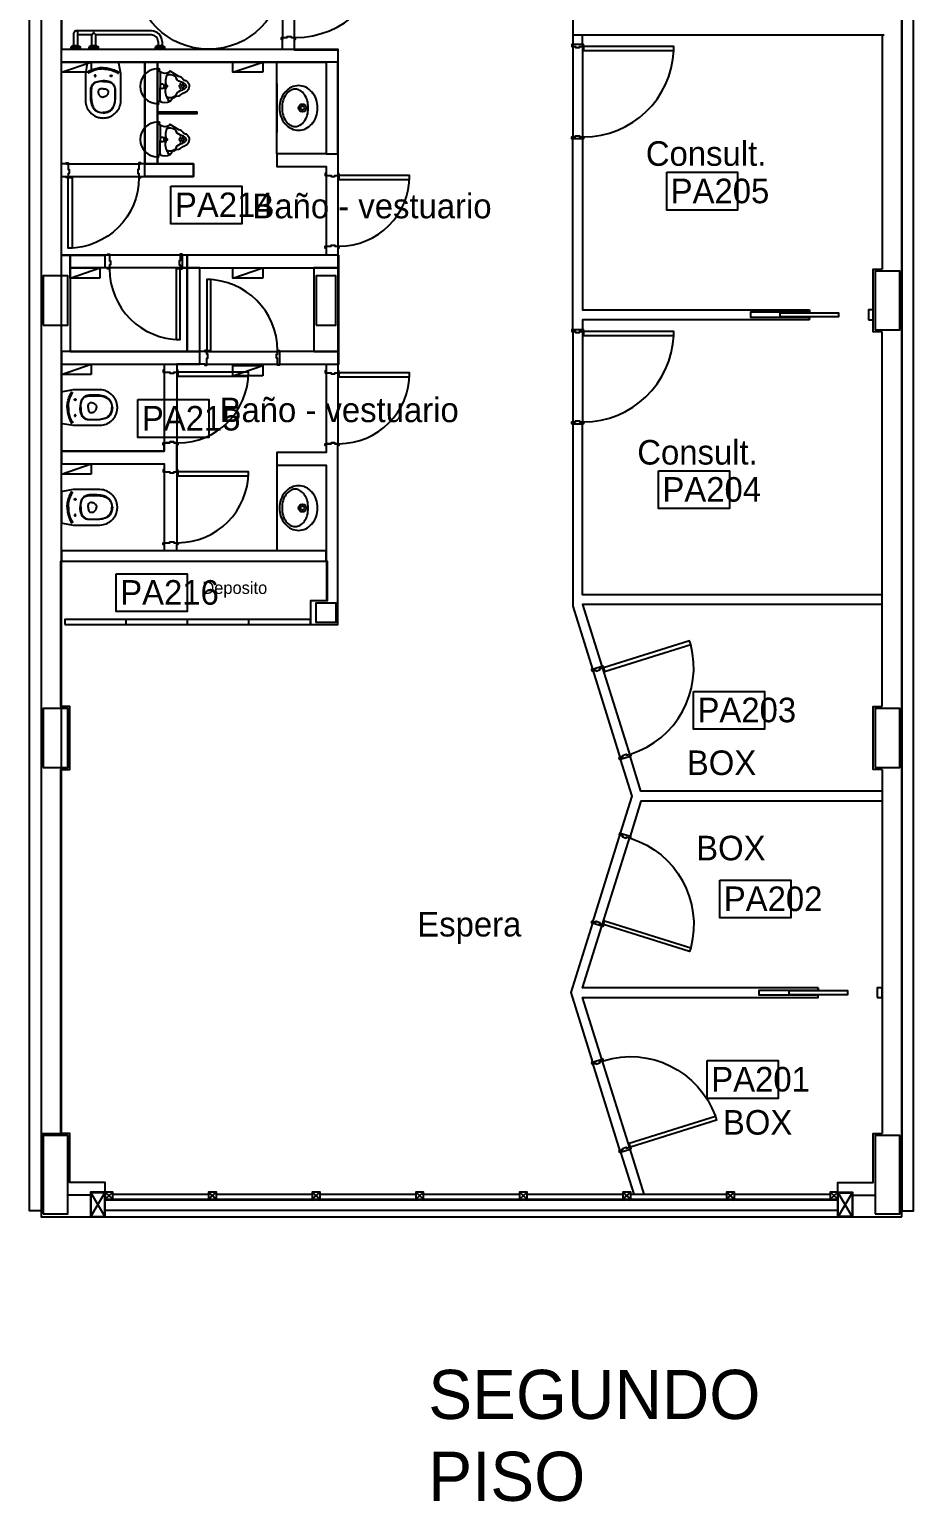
# Model space of a CAD drawing. Header units: millimetres. Extents: x 1473.7 to 1568.7, y 1808.4 to 1881.8.
# Drawn here: x 1511.35 to 1520.35, y 1844.54 to 1859.52 of the extents above; entities that cross this region are included whole.
import ezdxf

# ---------------------------------------------------------------- set-up
doc = ezdxf.new("R2010")
doc.units = ezdxf.units.MM
doc.layers.get('0').update_dxf_attribs({"linetype": 'CONTINUOUS'})
for name, color, linetype in [('0-OBSERVACIONES', 6, 'CONTINUOUS'), ('0000-TEXTO', 7, 'CONTINUOUS'), ('000000-TEXTO', 7, 'CONTINUOUS'), ('10-CARP-HOJA-PUER', 4, 'CONTINUOUS'), ('10-CARP-MARC', 2, 'CONTINUOUS'), ('10-CARP-SLIA', 14, 'CONTINUOUS'), ('AR - CAJAS', 1, 'CONTINUOUS'), ('AR - CARPINTERIA 1', 1, 'CONTINUOUS'), ('AR - CURTAIN WALL', 1, 'CONTINUOUS'), ('AR - INST. SANITARIA', 2, 'CONTINUOUS'), ('AR - LADRILLO VISTO', 3, 'CONTINUOUS'), ('AR - MESADA', 9, 'CONTINUOUS'), ('AR - REVESTIMIENTO', 21, 'CONTINUOUS'), ('AR - REVOQUE', 8, 'CONTINUOUS'), ('AR - TABIQUE DURLOCK', 2, 'CONTINUOUS'), ('AR - TXT', 7, 'CONTINUOUS'), ('ES - LINEA OFICIAL', 6, 'CONTINUOUS'), ('ES-COLUMNAS', 5, 'CONTINUOUS'), ('Sanitario_Detalle', 8, 'CONTINUOUS'), ('TEXTO', 7, 'CONTINUOUS')]:
    doc.layers.add(name, color=color, linetype=linetype)

# ---------------------------------------------------------------- blocks, each defined once
blk = doc.blocks.new('Puerta 76.1')
at = {"layer": '10-CARP-HOJA-PUER', "linetype": 'CONTINUOUS'}
blk.add_lwpolyline([(0.02, 0.13), (0.06, 0.13), (0.06, 0.85), (0.02, 0.85), (0.02, 0.13)], dxfattribs=at)
at = {"layer": '10-CARP-MARC', "linetype": 'CONTINUOUS'}
for points in [[(0, 0), (0, -0.01), (0.02, -0.01), (0.02, 0.05), (0.03, 0.05), (0.03, 0.09), (0.02, 0.09), (0.02, 0.13), (0, 0.13), (0, 0.12)], [(0.76, 0), (0.76, -0.01), (0.74, -0.01), (0.74, 0.05), (0.73, 0.05), (0.73, 0.09), (0.74, 0.09), (0.74, 0.13), (0.76, 0.13), (0.76, 0.12)]]:
    blk.add_lwpolyline(points, dxfattribs=at)
at = {"layer": '10-CARP-SLIA', "linetype": 'CONTINUOUS'}
for p, q in [((0, 0.12), (0.76, 0.12)), ((0, 0), (0.76, 0))]:
    blk.add_line(p, q, dxfattribs=at)
blk.add_arc((0.02, 0.13), 0.72, 0, 90, dxfattribs=at)
blk = doc.blocks.new('Puerta 76.2')
at = {"layer": '10-CARP-HOJA-PUER', "linetype": 'CONTINUOUS'}
blk.add_lwpolyline([(0.02, 0.14), (0.06, 0.14), (0.06, 0.86), (0.02, 0.86), (0.02, 0.14)], dxfattribs=at)
at = {"layer": '10-CARP-MARC', "linetype": 'CONTINUOUS'}
for points in [[(0, 0), (0, -0.01), (0.02, -0.01), (0.02, 0.06), (0.03, 0.06), (0.03, 0.1), (0.02, 0.1), (0.02, 0.14), (0, 0.14), (0, 0.13)], [(0.76, 0), (0.76, -0.01), (0.74, -0.01), (0.74, 0.06), (0.73, 0.06), (0.73, 0.1), (0.74, 0.1), (0.74, 0.14), (0.76, 0.14), (0.76, 0.13)]]:
    blk.add_lwpolyline(points, dxfattribs=at)
at = {"layer": '10-CARP-SLIA', "linetype": 'CONTINUOUS'}
for p, q in [((0, 0.13), (0.76, 0.13)), ((0, 0), (0.76, 0))]:
    blk.add_line(p, q, dxfattribs=at)
blk.add_arc((0.02, 0.14), 0.72, 0, 90, dxfattribs=at)
blk = doc.blocks.new('Puerta 96.1')
at = {"layer": '10-CARP-HOJA-PUER', "linetype": 'CONTINUOUS'}
blk.add_lwpolyline([(0.02, 0.11), (0.06, 0.11), (0.06, 1.03), (0.02, 1.03), (0.02, 0.11)], dxfattribs=at)
at = {"layer": '10-CARP-MARC', "linetype": 'CONTINUOUS'}
for points in [[(0, 0), (0, -0.01), (0.02, -0.01), (0.02, 0.03), (0.03, 0.03), (0.03, 0.07), (0.02, 0.07), (0.02, 0.11), (0, 0.11), (0, 0.1)], [(0.96, 0), (0.96, -0.01), (0.94, -0.01), (0.94, 0.03), (0.93, 0.03), (0.93, 0.07), (0.94, 0.07), (0.94, 0.11), (0.96, 0.11), (0.96, 0.1)]]:
    blk.add_lwpolyline(points, dxfattribs=at)
at = {"layer": '10-CARP-SLIA', "linetype": 'CONTINUOUS'}
for p, q in [((0, 0.1), (0.96, 0.1)), ((0, 0), (0.96, 0))]:
    blk.add_line(p, q, dxfattribs=at)
blk.add_arc((0.019952, 0.109981), 0.920048, 0.00121, 87.505209, dxfattribs=at)
blk = doc.blocks.new('Puerta 96.2')
at = {"layer": '10-CARP-HOJA-PUER', "linetype": 'CONTINUOUS'}
blk.add_lwpolyline([(0.02, 0.13), (0.06, 0.13), (0.06, 1.05), (0.02, 1.05), (0.02, 0.13)], dxfattribs=at)
at = {"layer": '10-CARP-MARC', "linetype": 'CONTINUOUS'}
for points in [[(0, 0), (0, -0.01), (0.02, -0.01), (0.02, 0.05), (0.03, 0.05), (0.03, 0.09), (0.02, 0.09), (0.02, 0.13), (0, 0.13), (0, 0.12)], [(0.96, 0), (0.96, -0.01), (0.94, -0.01), (0.94, 0.05), (0.93, 0.05), (0.93, 0.09), (0.94, 0.09), (0.94, 0.13), (0.96, 0.13), (0.96, 0.12)]]:
    blk.add_lwpolyline(points, dxfattribs=at)
at = {"layer": '10-CARP-SLIA', "linetype": 'CONTINUOUS'}
for p, q in [((0, 0.12), (0.96, 0.12)), ((0, 0), (0.96, 0))]:
    blk.add_line(p, q, dxfattribs=at)
blk.add_arc((0.019952, 0.129981), 0.920048, 0.00121, 87.505209, dxfattribs=at)
blk = doc.blocks.new('S_Mingitorio')
blk.add_lwpolyline([(-0.164, 0.3, -0.107013), (-0.138805, 0.292953, -0.081155), (-0.114635, 0.270044, 0.245336), (-0.099805, 0.238295, -0.277467), (-0.073617, 0.200136), (-0.024, 0.117609, 0.414214), (-0.024, 0.019), (-0.017, 0.012, -0.999999), (0, 0.012), (0, 0, -0.999999), (-0.328, 0), (-0.328, 0.012, 0.414214), (-0.311, 0.012), (-0.304, 0.019, -0.277467), (-0.304, 0.117609, 0.245336), (-0.254383, 0.200136, -0.081155), (-0.228195, 0.238295, -0.107013), (-0.213365, 0.270044), (-0.189195, 0.292953), (-0.164, 0.3)], format="xyb", close=True)
at = {"layer": 'Sanitario_Detalle'}
for p, q in [((-0.299, 0.025), (-0.17468, 0.025)), ((-0.029, 0.025), (-0.15332, 0.025))]:
    blk.add_line(p, q, dxfattribs=at)
for points in [[(-0.164, 0.268849, 0.088171), (-0.176666, 0.265306, 0.075175), (-0.188587, 0.253131, 0.075175), (-0.198793, 0.231942)], [(-0.164, 0.268849, -0.088171), (-0.151334, 0.265306, -0.075175), (-0.139413, 0.253131, -0.075175), (-0.129207, 0.231942)], [(-0.304, 0.117609, 0.09017), (-0.297032, 0.102868, 0.04702), (-0.262995, 0.083927), (-0.221325, 0.073995), (-0.164, 0.069976)], [(-0.024, 0.117609, -0.09017), (-0.030968, 0.102868, -0.04702), (-0.065005, 0.083927), (-0.106675, 0.073995), (-0.164, 0.069976)]]:
    blk.add_lwpolyline(points, format="xyb", dxfattribs=at)
for centre, radius in [((-0.183053, 0.236136), 0.003), ((-0.183053, 0.214136), 0.003), ((-0.164, 0.247136), 0.003), ((-0.164, 0.225136), 0.003), ((-0.164, 0.203136), 0.003), ((-0.144947, 0.236136), 0.003), ((-0.144947, 0.214136), 0.003), ((-0.183053, 0.078235), 0.003), ((-0.164, 0.04191), 0.02), ((-0.164, 0.089235), 0.003), ((-0.144947, 0.078235), 0.003)]:
    blk.add_circle(centre, radius, dxfattribs=at)
for centre, radius, start, end in [((-0.210559, 0.117609), 0.063441, 117.969625, 211.439222), ((-0.277833, 0.244296), 0.08, 297.969625, 351.116406), ((-0.050167, 0.244296), 0.08, 188.883594, 242.030375), ((-0.117441, 0.117609), 0.063441, 328.560778, 62.030375), ((-0.299, 0.02), 0.005, 89.999478, 179.999119), ((-0.029, 0.02), 0.005, 0.000881, 90.000522)]:
    blk.add_arc(centre, radius, start, end, dxfattribs=at)
blk = doc.blocks.new('SAPLS001')
for p, q in [((-0.250026, 0), (0.250026, 0)), ((-0.250026, -0.5), (0.250026, -0.5))]:
    blk.add_line(p, q)
at = {"linetype": 'ByBlock'}
for points in [[(0.22733, -0.280754, 0.113295), (0.210623, -0.207966, 0.103441), (0.160747, -0.143356, 0.092), (0.088548, -0.101656, 0.085275), (0, -0.086444, 0.085275), (-0.088548, -0.101656, 0.092), (-0.160747, -0.143356, 0.103441), (-0.210623, -0.207966, 0.113295), (-0.22733, -0.280754, 0.113295), (-0.210623, -0.353541, 0.103441), (-0.160747, -0.418152, 0.092), (-0.088548, -0.459851, 0.085275), (0, -0.475064, 0.085275), (0.088548, -0.459851, 0.092), (0.160747, -0.418152, 0.103441), (0.210623, -0.353541, 0.113295)], [(0.18923, -0.315044, 0.13438), (0.175998, -0.266698, 0.106842), (0.133434, -0.220751, 0.082314), (0.074256, -0.192422, 0.07067), (-0.00127, -0.181694, 0.07067), (-0.076796, -0.192422, 0.082314), (-0.135974, -0.220751, 0.106842), (-0.178538, -0.266698, 0.13438), (-0.19177, -0.315044, 0.13438), (-0.178538, -0.363389, 0.106842), (-0.135974, -0.409336, 0.082314), (-0.076796, -0.437665, 0.07067), (-0.00127, -0.448394, 0.07067), (0.074256, -0.437665, 0.082314), (0.133434, -0.409336, 0.106842), (0.175998, -0.363389, 0.13438)]]:
    blk.add_lwpolyline(points, format="xyb", close=True, dxfattribs=at)
for radius in [0.04, 0.02]:
    blk.add_circle((0, -0.240623), radius)
blk = doc.blocks.new('RCPLS004')
for p, q in [((-0.158103, -0.103448), (-0.163602, -0.106888)), ((-0.147335, -0.097174), (-0.158103, -0.103448)), ((-0.151402, -0.113418), (-0.157098, -0.116972)), ((-0.142725, -0.108344), (-0.151402, -0.113418)), ((-0.135621, -0.090996), (-0.147335, -0.097174)), ((-0.131151, -0.102179), (-0.142725, -0.108344)), ((-0.124182, -0.085575), (-0.135621, -0.090996)), ((-0.120804, -0.097217), (-0.131151, -0.102179)), ((-0.110949, -0.080011), (-0.124182, -0.085575)), ((-0.108353, -0.091891), (-0.120804, -0.097217)), ((-0.097979, -0.075253), (-0.110949, -0.080011)), ((-0.096744, -0.087525), (-0.108353, -0.091891)), ((-0.085539, -0.071305), (-0.097979, -0.075253)), ((-0.083423, -0.083193), (-0.096744, -0.087525)), ((-0.088322, -0.138375), (-0.0885, -0.140043)), ((-0.0885, -0.140043), (-0.088342, -0.14153)), ((-0.088342, -0.14153), (-0.087821, -0.143117)), ((-0.087768, -0.136768), (-0.088322, -0.138375)), ((-0.087821, -0.143117), (-0.086955, -0.14456)), ((-0.086964, -0.135453), (-0.087768, -0.136768)), ((-0.085938, -0.134355), (-0.086964, -0.135453)), ((-0.086955, -0.14456), (-0.086041, -0.145553)), ((-0.086041, -0.145553), (-0.084883, -0.146416)), ((-0.08473, -0.133493), (-0.085938, -0.134355)), ((-0.074913, -0.068391), (-0.085539, -0.071305)), ((-0.084883, -0.146416), (-0.083523, -0.147063)), ((-0.083077, -0.132793), (-0.08473, -0.133493)), ((-0.083523, -0.147063), (-0.0821, -0.147419)), ((-0.06913, -0.079316), (-0.083423, -0.083193)), ((-0.081, -0.1325), (-0.083077, -0.132793)), ((-0.0821, -0.147419), (-0.080907, -0.147499)), ((-0.07927, -0.132702), (-0.081, -0.1325)), ((-0.080907, -0.147499), (-0.07949, -0.147346)), ((-0.07949, -0.147346), (-0.077884, -0.146822)), ((-0.077873, -0.133183), (-0.07927, -0.132702)), ((-0.077884, -0.146822), (-0.076531, -0.146023)), ((-0.076604, -0.133923), (-0.077873, -0.133183)), ((-0.075515, -0.134885), (-0.076604, -0.133923)), ((-0.076531, -0.146023), (-0.07548, -0.145077)), ((-0.074542, -0.136187), (-0.075515, -0.134885)), ((-0.07548, -0.145077), (-0.074435, -0.143627)), ((-0.062185, -0.065438), (-0.074913, -0.068391)), ((-0.073907, -0.137563), (-0.074542, -0.136187)), ((-0.074435, -0.143627), (-0.073831, -0.142203)), ((-0.073552, -0.139119), (-0.073907, -0.137563)), ((-0.073831, -0.142203), (-0.073523, -0.140584)), ((-0.073523, -0.140584), (-0.073552, -0.139119)), ((-0.056178, -0.076464), (-0.06913, -0.079316)), ((-0.046976, -0.062656), (-0.062185, -0.065438)), ((-0.043147, -0.07421), (-0.056178, -0.076464)), ((-0.033426, -0.060845), (-0.046976, -0.062656)), ((-0.029119, -0.072457), (-0.043147, -0.07421)), ((-0.018199, -0.059545), (-0.033426, -0.060845)), ((-0.015985, -0.071438), (-0.029119, -0.072457)), ((0, -0.059), (-0.018199, -0.059545)), ((0, -0.071), (-0.015985, -0.071438)), ((0, -0.059), (0.018199, -0.059545)), ((0, -0.071), (0.015985, -0.071438)), ((0.015985, -0.071438), (0.029119, -0.072457)), ((0.018199, -0.059545), (0.033426, -0.060845)), ((0.029119, -0.072457), (0.043147, -0.07421)), ((0.033426, -0.060845), (0.046976, -0.062656)), ((0.043147, -0.07421), (0.056178, -0.076464)), ((0.046976, -0.062656), (0.062185, -0.065438)), ((0.056178, -0.076464), (0.06913, -0.079316)), ((0.062185, -0.065438), (0.074913, -0.068391)), ((0.06913, -0.079316), (0.083423, -0.083193)), ((0.073523, -0.140584), (0.073552, -0.139119)), ((0.073831, -0.142203), (0.073523, -0.140584)), ((0.073552, -0.139119), (0.073907, -0.137563)), ((0.074435, -0.143627), (0.073831, -0.142203)), ((0.073907, -0.137563), (0.074542, -0.136187)), ((0.07548, -0.145077), (0.074435, -0.143627)), ((0.074542, -0.136187), (0.075515, -0.134885)), ((0.074913, -0.068391), (0.085539, -0.071305)), ((0.076531, -0.146023), (0.07548, -0.145077)), ((0.075515, -0.134885), (0.076604, -0.133923)), ((0.077884, -0.146822), (0.076531, -0.146023)), ((0.076604, -0.133923), (0.077873, -0.133183)), ((0.077873, -0.133183), (0.07927, -0.132702)), ((0.07949, -0.147346), (0.077884, -0.146822)), ((0.07927, -0.132702), (0.081, -0.1325)), ((0.080907, -0.147499), (0.07949, -0.147346)), ((0.0821, -0.147419), (0.080907, -0.147499)), ((0.081, -0.1325), (0.083077, -0.132793)), ((0.083523, -0.147063), (0.0821, -0.147419)), ((0.083077, -0.132793), (0.08473, -0.133493)), ((0.083423, -0.083193), (0.096744, -0.087525)), ((0.084883, -0.146416), (0.083523, -0.147063)), ((0.08473, -0.133493), (0.085938, -0.134355)), ((0.086041, -0.145553), (0.084883, -0.146416)), ((0.085539, -0.071305), (0.097979, -0.075253)), ((0.085938, -0.134355), (0.086964, -0.135453)), ((0.086955, -0.14456), (0.086041, -0.145553)), ((0.087821, -0.143117), (0.086955, -0.14456)), ((0.086964, -0.135453), (0.087768, -0.136768)), ((0.087768, -0.136768), (0.088322, -0.138375)), ((0.088342, -0.14153), (0.087821, -0.143117)), ((0.088322, -0.138375), (0.0885, -0.140043)), ((0.0885, -0.140043), (0.088342, -0.14153)), ((0.096744, -0.087525), (0.108353, -0.091891)), ((0.097979, -0.075253), (0.110949, -0.080011)), ((0.108353, -0.091891), (0.120804, -0.097217)), ((0.110949, -0.080011), (0.124182, -0.085575)), ((0.120804, -0.097217), (0.131151, -0.102179)), ((0.124182, -0.085575), (0.135621, -0.090996)), ((0.131151, -0.102179), (0.142725, -0.108344)), ((0.135621, -0.090996), (0.147335, -0.097174)), ((0.142725, -0.108344), (0.151402, -0.113418)), ((0.147335, -0.097174), (0.158103, -0.103448)), ((0.151402, -0.113418), (0.157098, -0.116972)), ((0.158103, -0.103448), (0.163602, -0.106888)), ((-0.1255, -0.282118), (-0.124222, -0.267431)), ((-0.1255, -0.363299), (-0.1255, -0.282118)), ((-0.124222, -0.267431), (-0.12055, -0.253534)), ((-0.12055, -0.253534), (-0.115124, -0.241421)), ((-0.119449, -0.269195), (-0.1205, -0.282118)), ((-0.1205, -0.282118), (-0.1205, -0.363299)), ((-0.117825, -0.261603), (-0.119449, -0.269195)), ((-0.11394, -0.25039), (-0.117825, -0.261603)), ((-0.115124, -0.241421), (-0.107735, -0.230113)), ((-0.108595, -0.240129), (-0.11394, -0.25039)), ((-0.1017, -0.230596), (-0.108595, -0.240129)), ((-0.107735, -0.230113), (-0.099559, -0.220986)), ((-0.09449, -0.223083), (-0.1017, -0.230596)), ((-0.099559, -0.220986), (-0.08942, -0.212606)), ((-0.086469, -0.216644), (-0.09449, -0.223083)), ((-0.08942, -0.212606), (-0.080024, -0.206865)), ((-0.073759, -0.209359), (-0.086469, -0.216644)), ((-0.080024, -0.206865), (-0.069327, -0.202155)), ((-0.060887, -0.204759), (-0.073759, -0.209359)), ((-0.069327, -0.202155), (-0.055138, -0.198213)), ((-0.046105, -0.201418), (-0.060887, -0.204759)), ((-0.055138, -0.198213), (-0.041617, -0.19552)), ((-0.050528, -0.293518), (-0.051, -0.297838)), ((-0.051, -0.297838), (-0.051, -0.307)), ((-0.048934, -0.288984), (-0.050528, -0.293518)), ((-0.046264, -0.284915), (-0.048934, -0.288984)), ((-0.043185, -0.281978), (-0.046264, -0.284915)), ((-0.031523, -0.199055), (-0.046105, -0.201418)), ((-0.0385, -0.279298), (-0.043185, -0.281978)), ((-0.041617, -0.19552), (-0.029962, -0.193818)), ((-0.030225, -0.276434), (-0.0385, -0.279298)), ((-0.016661, -0.197572), (-0.031523, -0.199055)), ((-0.02315, -0.274578), (-0.030225, -0.276434)), ((-0.029962, -0.193818), (-0.018882, -0.19272)), ((-0.015895, -0.273207), (-0.02315, -0.274578)), ((-0.018882, -0.19272), (-0.008623, -0.19215)), ((0, -0.197), (-0.016661, -0.197572)), ((-0.008285, -0.272326), (-0.015895, -0.273207)), ((-0.008623, -0.19215), (0, -0.192)), ((0, -0.272), (-0.008285, -0.272326)), ((0.008623, -0.19215), (0, -0.192)), ((0, -0.197), (0.016661, -0.197572)), ((0, -0.272), (0.008285, -0.272326)), ((0.008285, -0.272326), (0.015895, -0.273207)), ((0.018882, -0.19272), (0.008623, -0.19215)), ((0.015895, -0.273207), (0.02315, -0.274578)), ((0.016661, -0.197572), (0.031523, -0.199055)), ((0.029962, -0.193818), (0.018882, -0.19272)), ((0.02315, -0.274578), (0.030225, -0.276434)), ((0.041617, -0.19552), (0.029962, -0.193818)), ((0.030225, -0.276434), (0.0385, -0.279298)), ((0.031523, -0.199055), (0.046105, -0.201418)), ((0.0385, -0.279298), (0.043185, -0.281978)), ((0.055138, -0.198213), (0.041617, -0.19552)), ((0.043185, -0.281978), (0.046264, -0.284915)), ((0.046105, -0.201418), (0.060887, -0.204759)), ((0.046264, -0.284915), (0.048934, -0.288984)), ((0.048934, -0.288984), (0.050528, -0.293518)), ((0.050528, -0.293518), (0.051, -0.297838)), ((0.051, -0.297838), (0.051, -0.307)), ((0.069327, -0.202155), (0.055138, -0.198213)), ((0.060887, -0.204759), (0.073759, -0.209359)), ((0.080024, -0.206865), (0.069327, -0.202155)), ((0.073759, -0.209359), (0.086469, -0.216644)), ((0.08942, -0.212606), (0.080024, -0.206865)), ((0.086469, -0.216644), (0.09449, -0.223083)), ((0.099559, -0.220986), (0.08942, -0.212606)), ((0.09449, -0.223083), (0.1017, -0.230596)), ((0.107735, -0.230113), (0.099559, -0.220986)), ((0.1017, -0.230596), (0.108595, -0.240129)), ((0.115124, -0.241421), (0.107735, -0.230113)), ((0.108595, -0.240129), (0.11394, -0.25039)), ((0.11394, -0.25039), (0.117825, -0.261603)), ((0.12055, -0.253534), (0.115124, -0.241421)), ((0.117825, -0.261603), (0.119449, -0.269195)), ((0.119449, -0.269195), (0.1205, -0.282118)), ((0.1205, -0.282118), (0.1205, -0.363299)), ((0.124222, -0.267431), (0.12055, -0.253534)), ((0.1255, -0.282118), (0.124222, -0.267431)), ((0.1255, -0.363299), (0.1255, -0.282118)), ((-0.124835, -0.381151), (-0.1255, -0.363299)), ((-0.124215, -0.388104), (-0.124835, -0.381151)), ((-0.122191, -0.403013), (-0.124215, -0.388104)), ((-0.119164, -0.418081), (-0.122191, -0.403013)), ((-0.1205, -0.363299), (-0.119843, -0.380863)), ((-0.119843, -0.380863), (-0.118297, -0.3954)), ((-0.115468, -0.431962), (-0.119164, -0.418081)), ((-0.118297, -0.3954), (-0.115532, -0.411366)), ((-0.115532, -0.411366), (-0.112195, -0.425221)), ((-0.109717, -0.448896), (-0.115468, -0.431962)), ((-0.112195, -0.425221), (-0.108054, -0.438762)), ((-0.103942, -0.462197), (-0.109717, -0.448896)), ((-0.108054, -0.438762), (-0.1029, -0.452531)), ((-0.051, -0.307), (-0.050533, -0.31307)), ((-0.050533, -0.31307), (-0.049658, -0.317777)), ((-0.049658, -0.317777), (-0.047921, -0.323587)), ((-0.047921, -0.323587), (-0.045265, -0.329615)), ((-0.045265, -0.329615), (-0.042318, -0.33457)), ((-0.042318, -0.33457), (-0.039057, -0.338892)), ((-0.039057, -0.338892), (-0.036654, -0.341551)), ((-0.036654, -0.341551), (-0.033718, -0.344346)), ((-0.033718, -0.344346), (-0.029439, -0.347717)), ((-0.029439, -0.347717), (-0.024913, -0.350562)), ((-0.024913, -0.350562), (-0.020674, -0.352673)), ((-0.020674, -0.352673), (-0.015702, -0.354563)), ((-0.015702, -0.354563), (-0.010342, -0.355968)), ((-0.010342, -0.355968), (-0.004643, -0.356801)), ((-0.004643, -0.356801), (0, -0.357)), ((0.004643, -0.356801), (0, -0.357)), ((0.010342, -0.355968), (0.004643, -0.356801)), ((0.015702, -0.354563), (0.010342, -0.355968)), ((0.020674, -0.352673), (0.015702, -0.354563)), ((0.024913, -0.350562), (0.020674, -0.352673)), ((0.029439, -0.347717), (0.024913, -0.350562)), ((0.033718, -0.344346), (0.029439, -0.347717)), ((0.036654, -0.341551), (0.033718, -0.344346)), ((0.039057, -0.338892), (0.036654, -0.341551)), ((0.042318, -0.33457), (0.039057, -0.338892)), ((0.045265, -0.329615), (0.042318, -0.33457)), ((0.047921, -0.323587), (0.045265, -0.329615)), ((0.049658, -0.317777), (0.047921, -0.323587)), ((0.050533, -0.31307), (0.049658, -0.317777)), ((0.051, -0.307), (0.050533, -0.31307)), ((0.108054, -0.438762), (0.1029, -0.452531)), ((0.103942, -0.462197), (0.109717, -0.448896)), ((0.112195, -0.425221), (0.108054, -0.438762)), ((0.109717, -0.448896), (0.115468, -0.431962)), ((0.115532, -0.411366), (0.112195, -0.425221)), ((0.115468, -0.431962), (0.119164, -0.418081)), ((0.118297, -0.3954), (0.115532, -0.411366)), ((0.119843, -0.380863), (0.118297, -0.3954)), ((0.119164, -0.418081), (0.122191, -0.403013)), ((0.1205, -0.363299), (0.119843, -0.380863)), ((0.122191, -0.403013), (0.124215, -0.388104)), ((0.124215, -0.388104), (0.124835, -0.381151)), ((0.124835, -0.381151), (0.1255, -0.363299)), ((-0.096858, -0.473918), (-0.103942, -0.462197)), ((-0.1029, -0.452531), (-0.096561, -0.465194)), ((-0.086419, -0.486469), (-0.096858, -0.473918)), ((-0.096561, -0.465194), (-0.087423, -0.477956)), ((-0.087423, -0.477956), (-0.077, -0.48845)), ((-0.075842, -0.495831), (-0.086419, -0.486469)), ((-0.077, -0.48845), (-0.067071, -0.495927)), ((-0.062522, -0.504453), (-0.075842, -0.495831)), ((-0.067071, -0.495927), (-0.060147, -0.500053)), ((-0.050085, -0.510249), (-0.062522, -0.504453)), ((-0.060147, -0.500053), (-0.045385, -0.506719)), ((-0.058842, -0.560182), (-0.058842, -0.560182)), ((-0.035816, -0.515107), (-0.050085, -0.510249)), ((-0.045385, -0.506719), (-0.034871, -0.51018)), ((-0.018391, -0.518729), (-0.035816, -0.515107)), ((-0.034871, -0.51018), (-0.022731, -0.512975)), ((-0.022731, -0.512975), (-0.011894, -0.514449)), ((0, -0.52), (-0.018391, -0.518729)), ((-0.011894, -0.514449), (0, -0.515)), ((0.011894, -0.514449), (0, -0.515)), ((0, -0.52), (0.018391, -0.518729)), ((0.022731, -0.512975), (0.011894, -0.514449)), ((0.018391, -0.518729), (0.035816, -0.515107)), ((0.034871, -0.51018), (0.022731, -0.512975)), ((0.045385, -0.506719), (0.034871, -0.51018)), ((0.035816, -0.515107), (0.050085, -0.510249)), ((0.060147, -0.500053), (0.045385, -0.506719)), ((0.050085, -0.510249), (0.062522, -0.504453)), ((0.058842, -0.560182), (0.058842, -0.560182)), ((0.067071, -0.495927), (0.060147, -0.500053)), ((0.062522, -0.504453), (0.075842, -0.495831)), ((0.077, -0.48845), (0.067071, -0.495927)), ((0.075842, -0.495831), (0.086419, -0.486469)), ((0.087423, -0.477956), (0.077, -0.48845)), ((0.086419, -0.486469), (0.096858, -0.473918)), ((0.096561, -0.465194), (0.087423, -0.477956)), ((0.1029, -0.452531), (0.096561, -0.465194)), ((0.096858, -0.473918), (0.103942, -0.462197))]:
    blk.add_line(p, q)
blk.add_lwpolyline([(0, -0.57), (0.008155, -0.569822), (0.016533, -0.569254), (0.027671, -0.567887), (0.038261, -0.565927), (0.048229, -0.563472), (0.053812, -0.561831), (0.058842, -0.560182), (0.065687, -0.55767), (0.075105, -0.553685), (0.08821, -0.547039), (0.097356, -0.541561), (0.110592, -0.532228), (0.120379, -0.524077), (0.12978, -0.515037), (0.13826, -0.505631), (0.146854, -0.494549), (0.155437, -0.481366), (0.162033, -0.469149), (0.167223, -0.457567), (0.172335, -0.443303), (0.176515, -0.427357), (0.179278, -0.410624), (0.1805, -0.3905), (0.1805, -0.12), (0.160798, -0.012536), (0.159251, -0.004098), (0.158628, -0.002439), (0.158014, -0.001616), (0.157219, -0.000917), (0.156113, -0.000327), (0.154333, 0), (0, 0), (-0.154333, 0), (-0.156113, -0.000327), (-0.157219, -0.000917), (-0.158014, -0.001616), (-0.158628, -0.002439), (-0.159251, -0.004098), (-0.160798, -0.012536), (-0.1805, -0.12), (-0.1805, -0.3905), (-0.179278, -0.410624), (-0.176515, -0.427357), (-0.172335, -0.443303), (-0.167223, -0.457567), (-0.162033, -0.469149), (-0.155437, -0.481366), (-0.146854, -0.494549), (-0.13826, -0.505631), (-0.12978, -0.515037), (-0.120379, -0.524077), (-0.110592, -0.532228), (-0.097356, -0.541561), (-0.08821, -0.547039), (-0.075105, -0.553685), (-0.065687, -0.55767), (-0.058842, -0.560182), (-0.053812, -0.561831), (-0.048229, -0.563472), (-0.038261, -0.565927), (-0.027671, -0.567887), (-0.016533, -0.569254), (-0.008155, -0.569822)], close=True)

msp = doc.modelspace()

# ---------------------------------------------------------------- linework, layer by layer
at = {"color": 2}
msp.add_circle((1513.176633, 1860.068462), 0.75, dxfattribs=at)
at = {"layer": '0-OBSERVACIONES'}
for points in [[(1511.471633, 1848.283528), (1511.676633, 1848.283528), (1511.676633, 1860.818462), (1511.471633, 1860.818462)], [(1511.676633, 1859.318462), (1514.491633, 1859.318462), (1514.491633, 1859.188462), (1511.676633, 1859.188462)], [(1512.526633, 1859.188462), (1512.656633, 1859.188462), (1512.656633, 1858.153436), (1512.526633, 1858.153436)], [(1514.371633, 1858.253436), (1514.491633, 1858.253436), (1514.491633, 1859.188462), (1514.371633, 1859.188462)], [(1513.021632, 1858.023436), (1512.526633, 1858.023436), (1512.526633, 1858.153436), (1513.021632, 1858.153436)], [(1511.766633, 1856.243436), (1511.676633, 1856.243436), (1511.676633, 1857.223436), (1511.766633, 1857.223436)], [(1511.766633, 1857.223436), (1512.119196, 1857.223436), (1512.119196, 1857.093436), (1511.766633, 1857.093436)], [(1512.906633, 1857.093436), (1512.956633, 1857.093436), (1512.956633, 1857.223436), (1512.906633, 1857.223436)], [(1514.501633, 1857.223436), (1512.956633, 1857.223436), (1512.956633, 1857.093436), (1514.501633, 1857.093436)], [(1513.086633, 1857.093436), (1512.956633, 1857.093436), (1512.956633, 1856.243436), (1513.086633, 1856.243436)], [(1514.246633, 1856.243436), (1514.501633, 1856.243436), (1514.501633, 1857.093436), (1514.246633, 1857.093436)], [(1511.676633, 1856.113436), (1513.086633, 1856.113436), (1513.086633, 1856.243436), (1511.676633, 1856.243436)], [(1513.896633, 1856.113436), (1514.501633, 1856.113436), (1514.501633, 1856.243436), (1513.896633, 1856.243436)], [(1512.851633, 1855.290936), (1512.851633, 1855.310936), (1512.821633, 1855.310936), (1512.821633, 1855.320936), (1512.781633, 1855.320936), (1512.781633, 1855.310936), (1512.721633, 1855.310936), (1512.721633, 1855.290936), (1512.721633, 1855.290936), (1512.721633, 1855.228436), (1511.676633, 1855.228436), (1511.676633, 1855.098436), (1512.721633, 1855.098436), (1512.721632, 1855.035936), (1512.721633, 1855.035936), (1512.721633, 1855.015936), (1512.781633, 1855.015936), (1512.781633, 1855.005936), (1512.821633, 1855.005936), (1512.821633, 1855.015936), (1512.851633, 1855.015936), (1512.851633, 1855.035936), (1512.851632, 1855.035936), (1512.851633, 1855.290936)], [(1514.491633, 1855.283436), (1514.491633, 1855.303436), (1514.461633, 1855.303436), (1514.461633, 1855.313436), (1514.421633, 1855.313436), (1514.421633, 1855.303436), (1514.371633, 1855.303436), (1514.371633, 1855.283436), (1514.371633, 1855.213436), (1513.871633, 1855.213436), (1513.871633, 1855.083436), (1514.371633, 1855.083436), (1514.371633, 1854.213436), (1514.371633, 1854.108436), (1514.376633, 1854.108436), (1514.376633, 1853.703528), (1514.211633, 1853.703528), (1514.211633, 1853.463528), (1514.491633, 1853.463528)], [(1511.676633, 1854.108436), (1514.371633, 1854.108436), (1514.371633, 1854.213436), (1511.676633, 1854.213436)], [(1514.471633, 1853.683528), (1514.471633, 1853.483528), (1514.271633, 1853.483528), (1514.271633, 1853.683528)]]:
    msp.add_lwpolyline(points, close=True, dxfattribs=at)
at = {"layer": 'AR - CAJAS'}
for p, q in [((1511.676633, 1859.084088), (1511.979592, 1859.188462)), ((1513.423693, 1859.084088), (1513.726652, 1859.188462)), ((1511.766633, 1856.989062), (1512.069592, 1857.093436)), ((1513.423693, 1856.989062), (1513.726652, 1857.093436)), ((1511.676633, 1856.009062), (1511.979592, 1856.113436)), ((1513.423693, 1855.994059), (1513.726652, 1856.098433)), ((1511.676633, 1854.994062), (1511.979592, 1855.098436))]:
    msp.add_line(p, q, dxfattribs=at)
for points in [[(1511.979592, 1859.084088), (1511.676633, 1859.084088), (1511.676633, 1859.188462), (1511.979592, 1859.188462)], [(1513.726652, 1859.084088), (1513.423693, 1859.084088), (1513.423693, 1859.188462), (1513.726652, 1859.188462)], [(1512.069592, 1856.989062), (1511.766633, 1856.989062), (1511.766633, 1857.093436), (1512.069592, 1857.093436)], [(1513.726652, 1856.989062), (1513.423693, 1856.989062), (1513.423693, 1857.093436), (1513.726652, 1857.093436)], [(1511.979592, 1856.009062), (1511.676633, 1856.009062), (1511.676633, 1856.113436), (1511.979592, 1856.113436)], [(1513.726652, 1855.994059), (1513.423693, 1855.994059), (1513.423693, 1856.098433), (1513.726652, 1856.098433)], [(1511.979592, 1854.994062), (1511.676633, 1854.994062), (1511.676633, 1855.098436), (1511.979592, 1855.098436)]]:
    msp.add_lwpolyline(points, close=True, dxfattribs=at)
at = {"layer": 'AR - CARPINTERIA 1', "linetype": 'CONTINUOUS'}
for points in [[(1519.891633, 1856.565837), (1519.941633, 1856.565837), (1519.941633, 1856.665837), (1519.891633, 1856.665837)], [(1518.991633, 1856.598337), (1519.591633, 1856.598337), (1519.591633, 1856.633337), (1518.991633, 1856.633337)], [(1511.711633, 1853.463528), (1514.211633, 1853.463528), (1514.211633, 1853.513528), (1511.711633, 1853.513528)], [(1519.081633, 1849.698337), (1519.681633, 1849.698337), (1519.681633, 1849.733337), (1519.081633, 1849.733337)], [(1519.981633, 1849.665837), (1520.031633, 1849.665837), (1520.031633, 1849.765837), (1519.981633, 1849.765837)]]:
    msp.add_lwpolyline(points, close=True, dxfattribs=at)
for points in [[(1519.291633, 1856.653337), (1519.291633, 1856.640837), (1518.691633, 1856.640837), (1518.691633, 1856.590837), (1519.291633, 1856.590837), (1519.291633, 1856.578337)], [(1512.336633, 1853.463528), (1512.336633, 1853.513528)], [(1512.961633, 1853.463528), (1512.961633, 1853.513528)], [(1513.586633, 1853.463528), (1513.586633, 1853.513528)]]:
    msp.add_lwpolyline(points, dxfattribs=at)
at = {"layer": 'AR - CURTAIN WALL'}
for points in [[(1511.971632, 1847.433528), (1512.121632, 1847.433528), (1512.121632, 1847.683528), (1511.971632, 1847.683528)], [(1511.975632, 1847.437528), (1512.117632, 1847.437528), (1512.117632, 1847.679528), (1511.975632, 1847.679528)], [(1512.121633, 1847.613528), (1512.201633, 1847.613528), (1512.201633, 1847.683528), (1512.121633, 1847.683528)], [(1513.175919, 1847.613528), (1513.255919, 1847.613528), (1513.255919, 1847.683528), (1513.175919, 1847.683528)], [(1514.230204, 1847.613528), (1514.310204, 1847.613528), (1514.310204, 1847.683528), (1514.230204, 1847.683528)], [(1515.28449, 1847.613528), (1515.36449, 1847.613528), (1515.36449, 1847.683528), (1515.28449, 1847.683528)], [(1516.338776, 1847.613528), (1516.418776, 1847.613528), (1516.418776, 1847.683528), (1516.338776, 1847.683528)], [(1517.393061, 1847.613528), (1517.473061, 1847.613528), (1517.473061, 1847.683528), (1517.393061, 1847.683528)], [(1518.447347, 1847.613528), (1518.527347, 1847.613528), (1518.527347, 1847.683528), (1518.447347, 1847.683528)], [(1519.501632, 1847.613528), (1519.581632, 1847.613528), (1519.581632, 1847.683528), (1519.501632, 1847.683528)], [(1519.731632, 1847.433528), (1519.581632, 1847.433528), (1519.581632, 1847.683528), (1519.731632, 1847.683528)], [(1519.727632, 1847.437528), (1519.585632, 1847.437528), (1519.585632, 1847.679528), (1519.727632, 1847.679528)]]:
    msp.add_lwpolyline(points, close=True, dxfattribs=at)
for points in [[(1511.975632, 1847.437528), (1512.117632, 1847.679528)], [(1511.975632, 1847.679528), (1512.117632, 1847.437528)], [(1512.201633, 1847.613528), (1512.121633, 1847.683528)], [(1512.121633, 1847.613528), (1512.201633, 1847.683528)], [(1513.255919, 1847.613528), (1513.175919, 1847.683528)], [(1513.175919, 1847.613528), (1513.255919, 1847.683528)], [(1514.310204, 1847.613528), (1514.230204, 1847.683528)], [(1514.230204, 1847.613528), (1514.310204, 1847.683528)], [(1515.36449, 1847.613528), (1515.28449, 1847.683528)], [(1515.28449, 1847.613528), (1515.36449, 1847.683528)], [(1516.418776, 1847.613528), (1516.338776, 1847.683528)], [(1516.338776, 1847.613528), (1516.418776, 1847.683528)], [(1517.473061, 1847.613528), (1517.393061, 1847.683528)], [(1517.393061, 1847.613528), (1517.473061, 1847.683528)], [(1518.527347, 1847.613528), (1518.447347, 1847.683528)], [(1518.447347, 1847.613528), (1518.527347, 1847.683528)], [(1519.581632, 1847.613528), (1519.501632, 1847.683528)], [(1519.501632, 1847.613528), (1519.581632, 1847.683528)], [(1519.727632, 1847.437528), (1519.585632, 1847.679528)], [(1519.727632, 1847.679528), (1519.585632, 1847.437528)], [(1513.210919, 1847.613528), (1513.210919, 1847.603528), (1512.131632, 1847.603528), (1512.131632, 1847.613528)], [(1512.131632, 1847.613528), (1519.571632, 1847.613528)], [(1512.201633, 1847.663528), (1513.175919, 1847.663528)], [(1514.265204, 1847.603528), (1513.220919, 1847.603528), (1513.220919, 1847.613528)], [(1513.255919, 1847.663528), (1514.230204, 1847.663528)], [(1514.265204, 1847.613528), (1514.265204, 1847.603528)], [(1515.31949, 1847.603528), (1514.275204, 1847.603528), (1514.275204, 1847.613528)], [(1514.310204, 1847.663528), (1515.28449, 1847.663528)], [(1515.31949, 1847.613528), (1515.31949, 1847.603528)], [(1516.373776, 1847.603528), (1515.32949, 1847.603528), (1515.32949, 1847.613528)], [(1515.36449, 1847.663528), (1516.338776, 1847.663528)], [(1516.373776, 1847.613528), (1516.373776, 1847.603528)], [(1517.428061, 1847.603528), (1516.383776, 1847.603528), (1516.383776, 1847.613528)], [(1516.418776, 1847.663528), (1517.393061, 1847.663528)], [(1517.428061, 1847.613528), (1517.428061, 1847.603528)], [(1518.482347, 1847.603528), (1517.438061, 1847.603528), (1517.438061, 1847.613528)], [(1517.473061, 1847.663528), (1518.447347, 1847.663528)], [(1518.482347, 1847.613528), (1518.482347, 1847.603528)], [(1519.571632, 1847.613528), (1519.571632, 1847.603528), (1518.492347, 1847.603528), (1518.492347, 1847.613528)], [(1518.527347, 1847.663528), (1519.501632, 1847.663528)], [(1512.121632, 1847.503528), (1519.581632, 1847.503528)]]:
    msp.add_lwpolyline(points, dxfattribs=at)
at = {"layer": 'AR - INST. SANITARIA'}
for p, q in [((1511.803999, 1859.357113), (1511.803999, 1859.485272)), ((1512.594124, 1859.505462), (1511.824189, 1859.505462)), ((1511.84438, 1859.357113), (1511.84438, 1859.485272)), ((1511.985714, 1859.465081), (1511.84438, 1859.465081)), ((1511.985714, 1859.465081), (1511.999994, 1859.483692)), ((1511.985714, 1859.357113), (1511.985714, 1859.465081)), ((1512.008612, 1859.485272), (1512.003198, 1859.485272)), ((1512.026095, 1859.465081), (1512.011815, 1859.483692)), ((1512.026095, 1859.357113), (1512.026095, 1859.465081)), ((1512.594124, 1859.465081), (1512.026095, 1859.465081)), ((1512.661426, 1859.397779), (1512.661426, 1859.357113)), ((1512.701808, 1859.397779), (1512.701808, 1859.357113)), ((1511.801306, 1859.357113), (1511.777078, 1859.343652)), ((1511.777078, 1859.343652), (1511.871301, 1859.343652)), ((1511.777078, 1859.323462), (1511.777078, 1859.343652)), ((1511.777078, 1859.323462), (1511.871301, 1859.323462)), ((1511.801306, 1859.357113), (1511.847072, 1859.357113)), ((1511.803999, 1859.357113), (1511.84438, 1859.357113)), ((1511.84438, 1859.323462), (1511.803999, 1859.323462)), ((1511.847072, 1859.357113), (1511.871301, 1859.343652)), ((1511.871301, 1859.323462), (1511.871301, 1859.343652)), ((1511.983022, 1859.357113), (1511.958793, 1859.343652)), ((1511.958793, 1859.343652), (1512.053016, 1859.343652)), ((1511.958793, 1859.323462), (1511.958793, 1859.343652)), ((1511.958793, 1859.323462), (1512.053016, 1859.323462)), ((1511.983022, 1859.357113), (1512.028787, 1859.357113)), ((1511.985714, 1859.357113), (1512.026095, 1859.357113)), ((1512.028787, 1859.357113), (1512.053016, 1859.343652)), ((1512.053016, 1859.323462), (1512.053016, 1859.343652)), ((1512.658734, 1859.357113), (1512.634506, 1859.343652)), ((1512.634506, 1859.343652), (1512.728728, 1859.343652)), ((1512.634506, 1859.323462), (1512.634506, 1859.343652)), ((1512.634506, 1859.323462), (1512.728728, 1859.323462)), ((1512.658734, 1859.357113), (1512.7045, 1859.357113)), ((1512.661426, 1859.357113), (1512.701808, 1859.357113)), ((1512.7045, 1859.357113), (1512.728728, 1859.343652)), ((1512.728728, 1859.323462), (1512.728728, 1859.343652))]:
    msp.add_line(p, q, dxfattribs=at)
for centre, radius, start, end in [((1511.824189, 1859.485271), 0.020191, 360, 180), ((1512.003198, 1859.481233), 0.004038, 90, 142.501208), ((1512.008612, 1859.481233), 0.004038, 37.498792, 90), ((1512.594124, 1859.397779), 0.107683, 360, 90), ((1512.594124, 1859.397779), 0.067302, 360, 90)]:
    msp.add_arc(centre, radius, start, end, dxfattribs=at)
at = {"layer": 'AR - LADRILLO VISTO', "linetype": 'CONTINUOUS'}
for points in [[(1511.701633, 1873.703528), (1511.471633, 1873.703528), (1511.471633, 1847.493528), (1511.471633, 1847.493528), (1511.471633, 1847.493528), (1511.351633, 1847.493528), (1511.351633, 1873.763528), (1511.761633, 1873.763528), (1511.761633, 1873.563528), (1511.701633, 1873.563528), (1511.701633, 1873.703528)], [(1520.231633, 1873.703528), (1520.231633, 1847.493528), (1520.231633, 1847.493528), (1520.231633, 1847.493528), (1520.351633, 1847.493528), (1520.351633, 1873.763528), (1519.891633, 1873.763528), (1519.891633, 1873.583527), (1519.951633, 1873.583527), (1519.951633, 1873.703528), (1520.231633, 1873.703528)]]:
    msp.add_lwpolyline(points, dxfattribs=at)
at = {"layer": 'AR - MESADA', "linetype": 'CONTINUOUS'}
for points in [[(1513.871633, 1858.253436), (1513.871633, 1859.188462)], [(1513.871633, 1858.253436), (1513.871633, 1859.188462)], [(1513.871633, 1855.083436), (1513.871633, 1854.213436)], [(1513.871633, 1855.083436), (1513.871633, 1854.213436)]]:
    msp.add_lwpolyline(points, dxfattribs=at)
msp.add_lwpolyline([(1512.656633, 1858.680949), (1513.056633, 1858.680949), (1513.056633, 1858.660949), (1512.656633, 1858.660949)], close=True, dxfattribs=at)
at = {"layer": 'AR - REVESTIMIENTO', "linetype": 'CONTINUOUS'}
for points in [[(1513.926633, 1860.378462), (1513.926633, 1860.818462), (1511.676633, 1860.818462), (1511.676633, 1859.318462), (1513.926633, 1859.318462), (1513.926633, 1859.418462)], [(1511.726633, 1858.153436), (1511.676633, 1858.153436), (1511.676633, 1859.188462), (1512.526633, 1859.188462), (1512.526633, 1858.153436), (1512.486633, 1858.153436)], [(1512.486633, 1858.023436), (1513.021632, 1858.023436), (1513.021632, 1858.153436), (1512.656633, 1858.153436), (1512.656633, 1859.188462), (1514.371633, 1859.188462), (1514.371633, 1858.253436), (1513.871633, 1858.253436), (1513.871633, 1858.123436), (1514.371633, 1858.123436), (1514.371633, 1858.053436)], [(1512.146633, 1857.223436), (1511.676633, 1857.223436), (1511.676633, 1858.023436), (1511.726633, 1858.023436)], [(1514.371633, 1857.293436), (1514.371633, 1857.223436), (1512.906633, 1857.223436)], [(1512.146633, 1857.093436), (1511.766633, 1857.093436), (1511.766633, 1856.243436), (1512.956633, 1856.243436), (1512.956633, 1857.093436), (1512.906633, 1857.093436)], [(1513.136633, 1856.243436), (1513.086633, 1856.243436), (1513.086633, 1857.093436), (1514.246633, 1857.093436), (1514.246633, 1856.243436), (1513.896633, 1856.243436)], [(1511.676633, 1856.113436), (1512.721633, 1856.113436), (1512.721633, 1856.050936)], [(1511.676633, 1856.113436), (1511.676633, 1855.228436), (1512.721633, 1855.228436), (1512.721633, 1855.290936)], [(1513.136633, 1856.113436), (1512.851633, 1856.113436), (1512.851633, 1856.050936)], [(1513.896633, 1856.113436), (1514.371633, 1856.113436), (1514.371633, 1856.043436)], [(1512.851633, 1855.290936), (1512.851632, 1855.035936)], [(1514.371633, 1855.283436), (1514.371633, 1855.213436), (1513.871633, 1855.213436), (1513.871633, 1855.083436), (1514.371633, 1855.083436), (1514.371633, 1854.213436), (1512.851633, 1854.213436), (1512.851633, 1854.275936)], [(1512.721633, 1854.275936), (1512.721632, 1854.213436), (1511.676633, 1854.213436), (1511.676633, 1855.098436), (1512.721633, 1855.098436), (1512.721632, 1855.035936)]]:
    msp.add_lwpolyline(points, dxfattribs=at)
at = {"layer": 'AR - REVOQUE', "linetype": 'CONTINUOUS'}
for points in [[(1516.881632, 1859.690837), (1516.881632, 1859.465837), (1520.051633, 1859.465837)], [(1514.046633, 1859.418462), (1514.046633, 1859.313462), (1514.491633, 1859.313462), (1514.491633, 1858.053436)], [(1520.031633, 1859.465837), (1520.031633, 1857.081076)], [(1514.491633, 1857.293436), (1514.491633, 1856.043436)], [(1520.031633, 1856.441076), (1519.941633, 1856.441076), (1519.941633, 1857.081076), (1520.031633, 1857.081076)], [(1520.031633, 1852.628528), (1520.031633, 1856.441076)], [(1511.671633, 1848.283528), (1511.671633, 1851.988528), (1511.761633, 1851.988528), (1511.761633, 1852.628528), (1511.671633, 1852.628528), (1511.671633, 1854.108436), (1514.381633, 1854.108436), (1514.381633, 1853.703528), (1514.211633, 1853.703528), (1514.211633, 1853.463528), (1514.491633, 1853.463528), (1514.491633, 1855.283436)], [(1520.031633, 1851.988528), (1519.941633, 1851.988528), (1519.941633, 1852.628528), (1520.031633, 1852.628528)], [(1520.031633, 1851.988528), (1520.031633, 1848.283528)], [(1512.121633, 1847.683528), (1512.121633, 1847.783528), (1511.761633, 1847.783528), (1511.761633, 1848.283528), (1511.671633, 1848.283528)], [(1519.581632, 1847.683528), (1519.581632, 1847.783528), (1519.941633, 1847.783528), (1519.941633, 1848.283528), (1520.031633, 1848.283528)], [(1511.971633, 1847.653528), (1511.741633, 1847.653528)], [(1519.731632, 1847.653528), (1519.961633, 1847.653528)]]:
    msp.add_lwpolyline(points, dxfattribs=at)
at = {"layer": 'AR - TABIQUE DURLOCK', "linetype": 'CONTINUOUS'}
for points in [[(1516.881632, 1859.465837), (1516.881632, 1859.365837)], [(1516.981632, 1859.365837), (1516.881632, 1859.365837)], [(1516.981632, 1859.365837), (1516.981632, 1859.465837)], [(1516.881632, 1856.465837), (1516.881632, 1858.405837)], [(1516.981632, 1858.405837), (1516.881632, 1858.405837)], [(1516.981632, 1858.405837), (1516.981632, 1856.665837), (1519.291633, 1856.665837)], [(1519.291633, 1856.665837), (1519.291633, 1856.653337)], [(1519.291633, 1856.565837), (1516.981632, 1856.565837), (1516.981632, 1856.465837)], [(1519.291633, 1856.565837), (1519.291633, 1856.578337)], [(1516.881632, 1856.465837), (1516.981632, 1856.465837)], [(1516.881632, 1855.505837), (1516.881632, 1853.65054), (1517.08274, 1853.008569)], [(1516.881632, 1855.505837), (1516.981632, 1855.505837)], [(1520.031633, 1853.765837), (1516.981632, 1853.765837), (1516.981632, 1855.505837)], [(1520.031633, 1853.665837), (1516.981632, 1853.665837), (1517.178167, 1853.038463)], [(1517.08274, 1853.008569), (1517.178167, 1853.038463)], [(1517.369723, 1852.092468), (1517.46515, 1852.122362)], [(1517.369723, 1851.339206), (1517.487708, 1851.715837), (1517.369723, 1852.092468)], [(1520.031633, 1851.765837), (1517.576837, 1851.765837), (1517.46515, 1852.122362)], [(1520.031633, 1851.665837), (1517.576837, 1851.665837), (1517.46515, 1851.309312)], [(1517.369723, 1851.339206), (1517.46515, 1851.309312)], [(1519.381633, 1849.765837), (1516.981632, 1849.765837), (1517.178167, 1850.393211), (1517.08274, 1850.423105), (1516.861177, 1849.715837), (1517.08274, 1849.008569), (1517.178167, 1849.038463), (1516.981632, 1849.665837), (1519.381633, 1849.665837), (1519.381633, 1849.690837), (1518.781633, 1849.690837), (1518.781633, 1849.740837), (1519.381633, 1849.740837), (1519.381633, 1849.765837)], [(1519.381633, 1849.765837), (1519.381633, 1849.740837)], [(1517.369723, 1848.092468), (1517.46515, 1848.122362)], [(1517.369723, 1848.092468), (1517.504095, 1847.663528), (1517.608887, 1847.663528), (1517.46515, 1848.122362)]]:
    msp.add_lwpolyline(points, dxfattribs=at)
at = {"layer": 'ES - LINEA OFICIAL'}
msp.add_lwpolyline([(1520.231633, 1847.433528), (1520.231633, 1878.763528), (1511.471633, 1878.763528), (1511.471633, 1847.433528), (1520.231633, 1847.433528)], dxfattribs=at)
at = {"layer": 'ES-COLUMNAS', "linetype": 'CONTINUOUS'}
for points in [[(1511.491633, 1856.511076), (1511.741633, 1856.511076), (1511.741633, 1857.011076), (1511.491633, 1857.011076)], [(1514.271633, 1856.511076), (1514.471633, 1856.511076), (1514.471633, 1857.011076), (1514.271633, 1857.011076)], [(1519.961633, 1856.461076), (1520.211633, 1856.461076), (1520.211633, 1857.061076), (1519.961633, 1857.061076)], [(1514.271633, 1853.683528), (1514.471633, 1853.683528), (1514.471633, 1853.483528), (1514.271633, 1853.483528)], [(1511.491633, 1852.008528), (1511.741633, 1852.008528), (1511.741633, 1852.608528), (1511.491633, 1852.608528)], [(1519.961633, 1852.008528), (1520.211633, 1852.008528), (1520.211633, 1852.608528), (1519.961633, 1852.608528)], [(1511.491633, 1847.463528), (1511.741633, 1847.463528), (1511.741633, 1848.263528), (1511.491633, 1848.263528)], [(1519.961633, 1847.463528), (1520.211633, 1847.463528), (1520.211633, 1848.263528), (1519.961633, 1848.263528)]]:
    msp.add_lwpolyline(points, close=True, dxfattribs=at)
at = {"layer": 'TEXTO'}
for points in [[(1517.838951, 1858.065555), (1518.561099, 1858.065555), (1518.561099, 1857.681147), (1517.838951, 1857.681147)], [(1512.792627, 1857.924188), (1513.514774, 1857.924188), (1513.514774, 1857.53978), (1512.792627, 1857.53978)], [(1512.456017, 1855.752111), (1513.178165, 1855.752111), (1513.178165, 1855.367703), (1512.456017, 1855.367703)], [(1517.754999, 1855.027719), (1518.477146, 1855.027719), (1518.477146, 1854.643311), (1517.754999, 1854.643311)], [(1512.235207, 1853.9794), (1512.957355, 1853.9794), (1512.957355, 1853.594992), (1512.235207, 1853.594992)], [(1518.111723, 1852.782592), (1518.833871, 1852.782592), (1518.833871, 1852.398184), (1518.111723, 1852.398184)], [(1518.379574, 1850.860936), (1519.101721, 1850.860936), (1519.101721, 1850.476528), (1518.379574, 1850.476528)], [(1518.252099, 1849.024209), (1518.974246, 1849.024209), (1518.974246, 1848.639801), (1518.252099, 1848.639801)]]:
    msp.add_lwpolyline(points, close=True, dxfattribs=at)

# ---------------------------------------------------------------- block references
at = {"layer": 'AR - CARPINTERIA 1', "linetype": 'CONTINUOUS'}
for name, p, rotation in [('Puerta 96.2', (1513.926633, 1860.378462), 270), ('Puerta 96.1', (1516.881632, 1859.365837), 270), ('Puerta 76.1', (1514.371633, 1858.053436), 270), ('Puerta 76.2', (1512.906633, 1857.223436), 180), ('Puerta 96.1', (1516.881632, 1856.465837), 270), ('Puerta 76.2', (1512.721633, 1856.050936), 270), ('Puerta 76.1', (1514.371633, 1856.043436), 270), ('Puerta 76.2', (1512.721633, 1855.035936), 270), ('Puerta 96.1', (1517.08274, 1853.008569), 287.393984)]:
    msp.add_blockref(name, p, dxfattribs=dict(at, rotation=rotation))
at = {"layer": 'AR - CARPINTERIA 1', "linetype": 'CONTINUOUS', "xscale": -1}
for name, p, rotation in [('Puerta 76.2', (1511.726633, 1858.153436), 180), ('Puerta 96.1', (1517.08274, 1850.423105), 252.606016), ('Puerta 96.1', (1517.369723, 1848.092468), 287.393984)]:
    msp.add_blockref(name, p, dxfattribs=dict(at, rotation=rotation))
at = {"layer": 'AR - CARPINTERIA 1', "linetype": 'CONTINUOUS'}
msp.add_blockref('Puerta 76.2', (1513.136633, 1856.113436), dxfattribs=at)
at = {"layer": 'AR - INST. SANITARIA', "linetype": 'CONTINUOUS'}
msp.add_blockref('RCPLS004', (1512.101633, 1859.188462), dxfattribs=at)
at = {"layer": 'AR - INST. SANITARIA', "linetype": 'CONTINUOUS', "xscale": -1.084034, "yscale": 1.084034, "rotation": 270}
for p in [(1512.656633, 1859.119987), (1512.656633, 1858.577474)]:
    msp.add_blockref('S_Mingitorio', p, dxfattribs=at)
at = {"layer": 'AR - INST. SANITARIA', "linetype": 'CONTINUOUS'}
for name, p, rotation in [('SAPLS001', (1514.371633, 1858.720949), 270), ('RCPLS004', (1511.676633, 1855.670936), 90), ('SAPLS001', (1514.371633, 1854.648436), 270), ('RCPLS004', (1511.676633, 1854.655936), 90)]:
    msp.add_blockref(name, p, dxfattribs=dict(at, rotation=rotation))

# ---------------------------------------------------------------- texts
at = {"layer": '0000-TEXTO', "char_height": 0.25, "attachment_point": 1}
for s, insert, width in [('Consult.', (1517.626166, 1858.381833), 1.25), ('Baño - vestuario', (1513.621809, 1857.847576), 2.875), ('Baño - vestuario', (1513.287193, 1855.772669), 2.875), ('Consult.', (1517.539417, 1855.341164), 1.25), ('BOX', (1518.043813, 1852.18096), 0.611111), ('BOX', (1518.138792, 1851.312955), 0.611111), ('Espera', (1515.299894, 1850.537385), 1.055556), ('BOX', (1518.410956, 1848.520868), 0.611111)]:
    msp.add_mtext(s, dxfattribs=dict(at, insert=insert, width=width))
at = {"layer": '000000-TEXTO', "color": 7, "linetype": 'CONTINUOUS', "insert": (1515.412021, 1845.876572), "char_height": 0.5, "width": 4.763889, "attachment_point": 1}
msp.add_mtext('SEGUNDO PISO', dxfattribs=at)
at = {"layer": 'AR - TXT', "insert": (1513.112317, 1853.899228), "char_height": 0.125, "width": 0.680556, "attachment_point": 1}
msp.add_mtext('Deposito', dxfattribs=at)
at = {"layer": 'TEXTO'}
for s, p in [('PA214', (1512.833041, 1857.609662)), ('PA205', (1517.879365, 1857.751029)), ('PA215', (1512.496431, 1855.437585)), ('PA204', (1517.795413, 1854.713193)), ('PA216', (1512.275622, 1853.664874)), ('PA203', (1518.152137, 1852.468066)), ('PA202', (1518.419988, 1850.54641)), ('PA201', (1518.292513, 1848.709683))]:
    msp.add_text(s, height=0.25, dxfattribs=at).set_placement(p)

doc.saveas('drawing.dxf')
